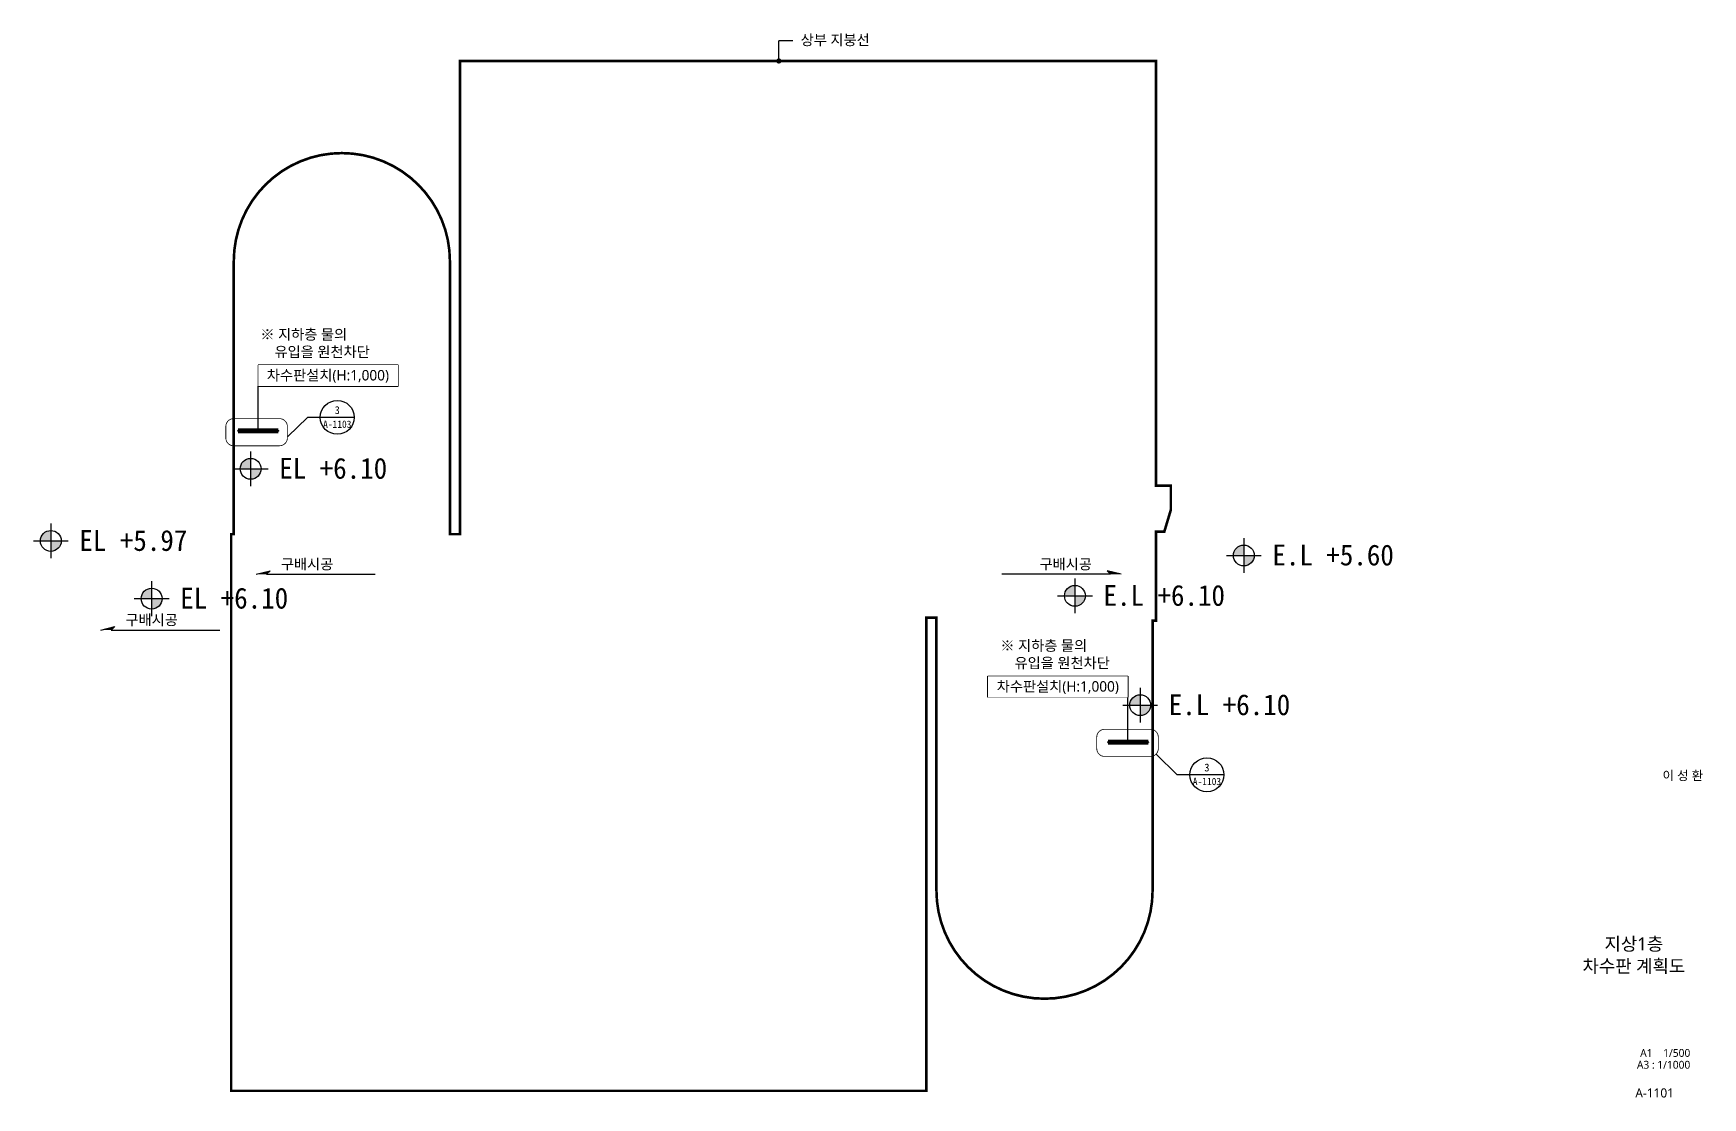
# Model space of a CAD drawing. Header units: millimetres. Extents: x 4892990 to 5673724, y 2128419 to 2381812.
# Drawn here: x 4892990 to 5212737, y 2128419 to 2332299 of the extents above; entities that cross this region are included whole.
import ezdxf
from ezdxf.enums import TextEntityAlignment as Align

# ---------------------------------------------------------------- set-up
doc = ezdxf.new("R2010")
doc.units = ezdxf.units.MM
doc.header["$LTSCALE"] = 1000
doc.header["$PDSIZE"] = -10
doc.linetypes.add('DASHDOTX2', pattern=[2, 1, -0.5, 0, -0.5])
doc.linetypes.add('HIDDEN', pattern=[0.375, 0.25, -0.125])
doc.layers.get('0').update_dxf_attribs({"linetype": 'CONTINUOUS'})
for name, color, linetype, lineweight in [('0-주차구획', 7, 'CONTINUOUS', 25), ('A-BORD-TEXT', 3, 'CONTINUOUS', 25), ('A-MKXS-LEAD', 7, 'CONTINUOUS', 25), ('A-XXXX-SYMB', 7, 'CONTINUOUS', 25), ('A-XXXX-TXT2', 3, 'CONTINUOUS', 25)]:
    doc.layers.add(name, color=color, linetype=linetype, lineweight=lineweight)
for name, color, linetype in [('A-MKXS-MAK2', 3, 'DASHDOTX2'), ('A-MKXS-TEXT2', 7, 'CONTINUOUS'), ('A-XXXX-STL', 3, 'CONTINUOUS')]:
    doc.layers.add(name, color=color, linetype=linetype)
doc.styles.add('돋움체', font='')
doc.styles.add('맑은 고딕', font='malgun.ttf')
doc.styles.add('맑은고딕', font='malgun.ttf')
doc.styles.get('돋움체').set_extended_font_data('DotumChe')

# ---------------------------------------------------------------- blocks, each defined once
blk = doc.blocks.new('고정지주위')
at = {"color": 7, "linetype": 'Continuous', "lineweight": 25, "ltscale": 25}
for p, q in [((3938943, -1087239), (3938943, -1087153)), ((3938944, -1087239), (3938944, -1087153)), ((3939006, -1087151), (3938945, -1087151)), ((3938945, -1087152), (3939006, -1087152)), ((3938968, -1087240), (3938945, -1087240)), ((3938968, -1087241), (3938945, -1087241)), ((3938956, -1087168), (3938956, -1087224)), ((3938958, -1087168), (3938958, -1087224)), ((3938964, -1087165), (3938960, -1087165)), ((3938964, -1087166), (3938960, -1087166)), ((3938960, -1087226), (3938964, -1087226)), ((3938960, -1087227), (3938964, -1087227)), ((3938960, -1087261), (3938960, -1087267)), ((3938960, -1087261), (3938990, -1087261)), ((3938963, -1087225), (3938963, -1087215)), ((3938963, -1087215), (3938964, -1087215)), ((3938963, -1087225), (3938964, -1087225)), ((3938964, -1087178), (3938964, -1087161)), ((3938964, -1087175), (3938964, -1087174)), ((3938964, -1087175), (3938964, -1087175)), ((3939002, -1087178), (3938964, -1087178)), ((3938964, -1087186), (3938964, -1087178)), ((3938964, -1087183), (3938964, -1087180)), ((3938964, -1087180), (3938964, -1087180)), ((3938964, -1087183), (3938964, -1087183)), ((3938964, -1087183), (3938964, -1087215)), ((3938974, -1087186), (3938964, -1087186)), ((3938964, -1087210), (3938964, -1087186)), ((3938974, -1087210), (3938964, -1087210)), ((3938964, -1087218), (3938964, -1087210)), ((3938964, -1087215), (3938964, -1087215)), ((3939002, -1087218), (3938964, -1087218)), ((3938964, -1087225), (3938964, -1087218)), ((3938964, -1087271), (3938986, -1087271)), ((3938968, -1087229), (3938968, -1087240)), ((3938998, -1087240), (3938968, -1087240)), ((3938968, -1087240), (3938968, -1087241)), ((3938968, -1087241), (3938998, -1087241)), ((3938997, -1087228), (3938969, -1087228)), ((3938995, -1087154), (3938971, -1087154)), ((3938971, -1087241), (3938971, -1087261)), ((3938980, -1087261), (3938980, -1087241)), ((3938990, -1087267), (3938990, -1087261)), ((3939002, -1087186), (3938991, -1087186)), ((3939002, -1087210), (3938991, -1087210)), ((3938998, -1087229), (3938998, -1087240)), ((3938998, -1087241), (3938998, -1087240)), ((3939006, -1087240), (3938998, -1087240)), ((3939006, -1087241), (3938998, -1087241)), ((3939001, -1087227), (3939006, -1087227)), ((3939002, -1087178), (3939002, -1087161)), ((3939006, -1087165), (3939002, -1087165)), ((3939006, -1087166), (3939002, -1087166)), ((3939002, -1087186), (3939002, -1087178)), ((3939002, -1087210), (3939002, -1087186)), ((3939002, -1087218), (3939002, -1087210)), ((3939002, -1087225), (3939002, -1087218)), ((3939002, -1087226), (3939006, -1087226)), ((3939006, -1087153), (3939006, -1087164)), ((3939006, -1087228), (3939006, -1087239)), ((3939008, -1087153), (3939008, -1087164)), ((3939008, -1087228), (3939008, -1087239))]:
    blk.add_line(p, q, dxfattribs=at)
at = {"color": 8, "linetype": 'Continuous', "lineweight": 25, "ltscale": 25}
blk.add_line((3938990, -1087267), (3938960, -1087267), dxfattribs=at)
at = {"color": 7, "linetype": 'Continuous', "lineweight": 25, "ltscale": 625}
for centre, radius in [((3938983, -1087198), 15), ((3938983, -1087198), 11), ((3938983, -1087162), 4), ((3938983, -1087162), 3)]:
    blk.add_circle(centre, radius, dxfattribs=at)
for centre, radius, start, end in [((3938945, -1087153), 2, 90, 180), ((3938945, -1087239), 2, 180, 270), ((3938945, -1087153), 0.8, 90, 180), ((3938945, -1087239), 0.8, 180, 270), ((3938960, -1087168), 3.2, 90, 180), ((3938960, -1087224), 3.2, 180, 270), ((3938960, -1087168), 2, 90, 180), ((3938960, -1087224), 2, 180, 270), ((3938964, -1087267), 4, 180, 270), ((3938971, -1087161), 7, 90, 180), ((3938971, -1087225), 7, 180, 244.62307), ((3938969, -1087229), 1, 90, 180), ((3938986, -1087267), 4, 270, 0), ((3938995, -1087161), 7, 0, 90), ((3938997, -1087229), 1, 0, 90), ((3938995, -1087225), 7, 295.37693, 0), ((3939006, -1087153), 2, 0, 90), ((3939006, -1087153), 0.8, 0, 90), ((3939006, -1087164), 0.8, 270, 0), ((3939006, -1087164), 2, 270, 0), ((3939006, -1087228), 2, 0, 90), ((3939006, -1087228), 0.8, 0, 90), ((3939006, -1087239), 0.8, 270, 0), ((3939006, -1087239), 2, 270, 0)]:
    blk.add_arc(centre, radius, start, end, dxfattribs=at)
blk = doc.blocks.new('비고정지주(윗면)')
at = {"color": 7, "linetype": 'Continuous', "lineweight": 25, "ltscale": 30}
for p, q in [((3942240, -1086530), (3942240, -1086521)), ((3942240, -1086608), (3942240, -1086599)), ((3942241, -1086519), (3942305, -1086519)), ((3942258, -1086531), (3942241, -1086531)), ((3942241, -1086597), (3942258, -1086597)), ((3942258, -1086609), (3942241, -1086609)), ((3942253, -1086620), (3942253, -1086624)), ((3942277, -1086620), (3942253, -1086620)), ((3942273, -1086628), (3942257, -1086628)), ((3942258, -1086527), (3942258, -1086546)), ((3942282, -1086546), (3942258, -1086546)), ((3942258, -1086546), (3942258, -1086550)), ((3942282, -1086550), (3942258, -1086550)), ((3942258, -1086550), (3942258, -1086553)), ((3942258, -1086553), (3942258, -1086576)), ((3942258, -1086576), (3942258, -1086579)), ((3942282, -1086579), (3942258, -1086579)), ((3942258, -1086579), (3942258, -1086583)), ((3942282, -1086583), (3942258, -1086583)), ((3942258, -1086583), (3942258, -1086601)), ((3942258, -1086605), (3942258, -1086609)), ((3942282, -1086609), (3942258, -1086609)), ((3942282, -1086609), (3942258, -1086609)), ((3942258, -1086609), (3942258, -1086609)), ((3942261, -1086609), (3942261, -1086620)), ((3942278, -1086523), (3942262, -1086523)), ((3942278, -1086601), (3942262, -1086601)), ((3942269, -1086620), (3942269, -1086609)), ((3942277, -1086624), (3942277, -1086620)), ((3942282, -1086527), (3942282, -1086546)), ((3942288, -1086531), (3942282, -1086531)), ((3942282, -1086546), (3942283, -1086546)), ((3942282, -1086546), (3942282, -1086550)), ((3942282, -1086548), (3942285, -1086547)), ((3942282, -1086549), (3942282, -1086549)), ((3942282, -1086550), (3942282, -1086553)), ((3942285, -1086551), (3942282, -1086551)), ((3942282, -1086553), (3942282, -1086576)), ((3942282, -1086554), (3942285, -1086554)), ((3942282, -1086576), (3942282, -1086579)), ((3942282, -1086579), (3942282, -1086583)), ((3942282, -1086580), (3942285, -1086580)), ((3942282, -1086583), (3942282, -1086601)), ((3942284, -1086596), (3942282, -1086596)), ((3942282, -1086597), (3942288, -1086597)), ((3942282, -1086605), (3942282, -1086609)), ((3942305, -1086609), (3942282, -1086609)), ((3942282, -1086609), (3942282, -1086609)), ((3942284, -1086596), (3942284, -1086580)), ((3942285, -1086554), (3942285, -1086551)), ((3942285, -1086554), (3942285, -1086561)), ((3942285, -1086568), (3942285, -1086580)), ((3942305, -1086561), (3942286, -1086561)), ((3942286, -1086568), (3942305, -1086568)), ((3942290, -1086561), (3942290, -1086533)), ((3942290, -1086596), (3942290, -1086568)), ((3942305, -1086519), (3942305, -1086556)), ((3942368, -1086519), (3942305, -1086519)), ((3942324, -1086561), (3942305, -1086561)), ((3942305, -1086568), (3942324, -1086568)), ((3942305, -1086572), (3942305, -1086609)), ((3942305, -1086609), (3942328, -1086609)), ((3942320, -1086561), (3942320, -1086533)), ((3942320, -1086596), (3942320, -1086568)), ((3942321, -1086531), (3942328, -1086531)), ((3942328, -1086597), (3942321, -1086597)), ((3942326, -1086596), (3942326, -1086579)), ((3942326, -1086579), (3942328, -1086579)), ((3942326, -1086596), (3942328, -1086596)), ((3942328, -1086527), (3942328, -1086546)), ((3942328, -1086546), (3942352, -1086546)), ((3942328, -1086546), (3942328, -1086550)), ((3942328, -1086550), (3942352, -1086550)), ((3942328, -1086550), (3942328, -1086553)), ((3942328, -1086553), (3942328, -1086576)), ((3942328, -1086576), (3942328, -1086579)), ((3942328, -1086579), (3942352, -1086579)), ((3942328, -1086579), (3942328, -1086583)), ((3942328, -1086583), (3942352, -1086583)), ((3942328, -1086583), (3942328, -1086601)), ((3942328, -1086605), (3942328, -1086609)), ((3942328, -1086609), (3942352, -1086609)), ((3942328, -1086609), (3942352, -1086609)), ((3942328, -1086609), (3942328, -1086609)), ((3942332, -1086523), (3942348, -1086523)), ((3942332, -1086601), (3942348, -1086601)), ((3942333, -1086620), (3942333, -1086624)), ((3942333, -1086620), (3942357, -1086620)), ((3942337, -1086628), (3942353, -1086628)), ((3942341, -1086609), (3942341, -1086620)), ((3942349, -1086620), (3942349, -1086609)), ((3942352, -1086527), (3942352, -1086546)), ((3942352, -1086531), (3942368, -1086531)), ((3942352, -1086546), (3942352, -1086550)), ((3942352, -1086550), (3942352, -1086553)), ((3942352, -1086553), (3942352, -1086576)), ((3942352, -1086576), (3942352, -1086579)), ((3942352, -1086579), (3942352, -1086583)), ((3942352, -1086583), (3942352, -1086601)), ((3942368, -1086597), (3942352, -1086597)), ((3942352, -1086605), (3942352, -1086609)), ((3942352, -1086609), (3942368, -1086609)), ((3942352, -1086609), (3942352, -1086609)), ((3942357, -1086624), (3942357, -1086620)), ((3942370, -1086530), (3942370, -1086521)), ((3942370, -1086608), (3942370, -1086599))]:
    blk.add_line(p, q, dxfattribs=at)
at = {"color": 8, "linetype": 'Continuous', "lineweight": 25, "ltscale": 30}
for p, q in [((3942277, -1086624), (3942253, -1086624)), ((3942265, -1086553), (3942258, -1086553)), ((3942265, -1086576), (3942258, -1086576)), ((3942282, -1086553), (3942274, -1086553)), ((3942282, -1086576), (3942274, -1086576)), ((3942305, -1086561), (3942305, -1086568)), ((3942328, -1086553), (3942335, -1086553)), ((3942328, -1086576), (3942335, -1086576)), ((3942333, -1086624), (3942357, -1086624)), ((3942344, -1086553), (3942352, -1086553)), ((3942344, -1086576), (3942352, -1086576))]:
    blk.add_line(p, q, dxfattribs=at)
at = {"color": 7, "linetype": 'Continuous', "lineweight": 25, "ltscale": 30, "flags": 128}
for points in [[(3942282, -1086546), (3942283, -1086546), (3942283, -1086546)], [(3942284, -1086544), (3942284, -1086543), (3942284, -1086533)], [(3942328, -1086578), (3942328, -1086578), (3942327, -1086579)], [(3942327, -1086579), (3942328, -1086578), (3942328, -1086578)]]:
    blk.add_lwpolyline(points, dxfattribs=at)
at = {"color": 8, "linetype": 'Continuous', "lineweight": 25, "ltscale": 30, "flags": 128}
for points in [[(3942282, -1086546), (3942282, -1086546), (3942283, -1086546)], [(3942284, -1086597), (3942284, -1086597), (3942284, -1086596)], [(3942325, -1086531), (3942325, -1086532), (3942325, -1086533)]]:
    blk.add_lwpolyline(points, dxfattribs=at)
at = {"color": 7, "linetype": 'Continuous', "lineweight": 25, "ltscale": 900}
for centre, radius in [((3942270, -1086564), 12), ((3942270, -1086564), 8), ((3942270, -1086527), 1.2), ((3942340, -1086564), 12), ((3942340, -1086564), 8), ((3942340, -1086527), 2)]:
    blk.add_circle(centre, radius, dxfattribs=at)
for centre, radius, start, end in [((3942241, -1086521), 1.6, 90, 180), ((3942241, -1086530), 1.6, 180, 270), ((3942241, -1086599), 1.6, 90, 180), ((3942241, -1086608), 1.6, 180, 270), ((3942257, -1086624), 4, 180, 270), ((3942262, -1086527), 4, 90, 180), ((3942262, -1086605), 4, 90, 180), ((3942262, -1086601), 4, 180, 203.57818), ((3942273, -1086624), 4, 270, 0), ((3942278, -1086527), 4, 0, 90), ((3942278, -1086605), 4, 0, 90), ((3942278, -1086601), 4, 336.42182, 0), ((3942204, -1086553), 80.8, 4.3702, 15.79337), ((3942270, -1086542), 15.7, 339.56915, 39.7894), ((3942186, -1086546), 96.4, 359.96023, 7.74857), ((3942302, -1086564), 24, 120, 146.44269), ((3942282, -1086545), 4, 270, 318.57235), ((3942286, -1086564), 3.2, 90, 270), ((3942267, -1086585), 19.4, 321.44283, 2.72718), ((3942305, -1086570), 54.2, 67.85024, 112.14976), ((3942305, -1086569), 54, 89.96267, 112.18708), ((3942222, -1086536), 62.3, 352.48461, 4.25341), ((3942302, -1086564), 24, 220.87245, 240), ((3942282, -1086584), 4, 0, 65.62303), ((3942214, -1086595), 70.3, 359.14947, 9.15487), ((3942241, -1086594), 43.6, 354.86939, 13.04315), ((3942305, -1086559), 54, 247.81292, 270.03733), ((3942305, -1086559), 54.2, 247.85024, 292.14976), ((3942302, -1086564), 16, 138.59038, 168.46304), ((3942302, -1086564), 16, 191.53696, 221.40962), ((3942288, -1086533), 1.6, 0, 90), ((3942288, -1086596), 1.6, 270, 0), ((3942305, -1086564), 8, 23.57818, 156.42182), ((3942305, -1086564), 8, 203.57818, 270), ((3942305, -1086564), 6.95, 27.41438, 152.58562), ((3942305, -1086564), 6.95, 207.41438, 270), ((3942305, -1086569), 54, 67.81292, 90.03733), ((3942305, -1086564), 8, 270, 336.42182), ((3942305, -1086564), 6.95, 270, 332.58562), ((3942305, -1086559), 54, 269.96267, 292.18708), ((3942321, -1086533), 1.6, 90, 180), ((3942308, -1086564), 24, 33.55731, 60), ((3942308, -1086564), 16, 11.53696, 41.40962), ((3942308, -1086564), 16, 318.59038, 348.46304), ((3942308, -1086564), 24, 300, 319.12755), ((3942321, -1086596), 1.6, 180, 270), ((3942343, -1086544), 19.4, 141.44283, 182.72718), ((3942327, -1086545), 4, 180, 272.88047), ((3942336, -1086588), 12.4, 143.86441, 228.83815), ((3942324, -1086564), 3.2, 270, 90), ((3942351, -1086535), 26, 172.93737, 207.7931), ((3942357, -1086534), 31.8, 178.1913, 204.03229), ((3942395, -1086595), 70.3, 170.84513, 180.85053), ((3942368, -1086594), 43.6, 166.95685, 185.13061), ((3942332, -1086527), 4, 90, 180), ((3942332, -1086601), 4, 180, 203.57818), ((3942332, -1086605), 4, 90, 180), ((3942337, -1086624), 4, 180, 270), ((3942348, -1086527), 4, 0, 90), ((3942348, -1086605), 4, 0, 90), ((3942348, -1086601), 4, 336.42182, 0), ((3942353, -1086624), 4, 270, 0), ((3942368, -1086521), 1.6, 0, 90), ((3942368, -1086530), 1.6, 270, 0), ((3942368, -1086599), 1.6, 0, 90), ((3942368, -1086608), 1.6, 270, 0)]:
    blk.add_arc(centre, radius, start, end, dxfattribs=at)
at = {"color": 8, "linetype": 'Continuous', "lineweight": 25, "ltscale": 900}
for centre, radius, start, end in [((3942212, -1086537), 72.2, 354.36123, 4.09167), ((3942193, -1086596), 91.5, 359.93792, 7.26461), ((3942360, -1086533), 34.5, 179.33663, 202.34867), ((3942377, -1086593), 51.5, 170.30203, 184.86407)]:
    blk.add_arc(centre, radius, start, end, dxfattribs=at)
blk = doc.blocks.new('차수판 7800')
at = {"layer": 'A-XXXX-STL', "linetype": 'Continuous', "lineweight": 25, "ltscale": 30}
for p, q in [((1330192, 1325913), (1330197, 1325913)), ((1330192, 1325909), (1330192, 1325907)), ((1330197, 1325909), (1330192, 1325909)), ((1330192, 1325907), (1330192, 1325906)), ((1332741, 1325907), (1330192, 1325907)), ((1330192, 1325907), (1330210, 1325907)), ((1330192, 1325906), (1332741, 1325906)), ((1330192, 1325906), (1330192, 1325878)), ((1330192, 1325906), (1330193, 1325906)), ((1330192, 1325878), (1330192, 1325877)), ((1332741, 1325878), (1330192, 1325878)), ((1330193, 1325878), (1330192, 1325878)), ((1332741, 1325877), (1330192, 1325877)), ((1330192, 1325877), (1332741, 1325877)), ((1330221, 1325906), (1330193, 1325906)), ((1330193, 1325906), (1330193, 1325878)), ((1330193, 1325878), (1330221, 1325878)), ((1330194, 1325915), (1330207, 1325915)), ((1330194, 1325879), (1330194, 1325905)), ((1330194, 1325905), (1330220, 1325905)), ((1330220, 1325879), (1330194, 1325879)), ((1330197, 1325913), (1330197, 1325909)), ((1330200, 1325926), (1330200, 1325925)), ((1330201, 1325926), (1330200, 1325926)), ((1330201, 1325925), (1330201, 1325926)), ((1330205, 1325913), (1330210, 1325913)), ((1330205, 1325909), (1330205, 1325913)), ((1330210, 1325909), (1330205, 1325909)), ((1330210, 1325907), (1330210, 1325909)), ((1330220, 1325905), (1330220, 1325879)), ((1330221, 1325878), (1330221, 1325906)), ((1332712, 1325906), (1332740, 1325906)), ((1332712, 1325878), (1332712, 1325906)), ((1332740, 1325878), (1332712, 1325878)), ((1332713, 1325905), (1332713, 1325879)), ((1332739, 1325905), (1332713, 1325905)), ((1332713, 1325879), (1332739, 1325879)), ((1332728, 1325913), (1332723, 1325913)), ((1332723, 1325909), (1332728, 1325909)), ((1332723, 1325907), (1332723, 1325909)), ((1332741, 1325907), (1332723, 1325907)), ((1332738, 1325915), (1332726, 1325915)), ((1332728, 1325909), (1332728, 1325913)), ((1332732, 1325925), (1332732, 1325926)), ((1332732, 1325926), (1332732, 1325925)), ((1332732, 1325926), (1332732, 1325926)), ((1332736, 1325913), (1332736, 1325909)), ((1332741, 1325913), (1332736, 1325913)), ((1332736, 1325909), (1332741, 1325909)), ((1332739, 1325879), (1332739, 1325905)), ((1332740, 1325906), (1332740, 1325878)), ((1332741, 1325906), (1332740, 1325906)), ((1332740, 1325878), (1332741, 1325878)), ((1332741, 1325909), (1332741, 1325907)), ((1332741, 1325907), (1332741, 1325906)), ((1332741, 1325906), (1332741, 1325878)), ((1332741, 1325878), (1332741, 1325877)), ((1332793, 1325913), (1332798, 1325913)), ((1332793, 1325909), (1332793, 1325907)), ((1332798, 1325909), (1332793, 1325909)), ((1332793, 1325907), (1332793, 1325906)), ((1335342, 1325907), (1332793, 1325907)), ((1332793, 1325907), (1332811, 1325907)), ((1332793, 1325906), (1335342, 1325906)), ((1332793, 1325906), (1332793, 1325878)), ((1332793, 1325906), (1332794, 1325906)), ((1332793, 1325878), (1332793, 1325877)), ((1335342, 1325878), (1332793, 1325878)), ((1332794, 1325878), (1332793, 1325878)), ((1335342, 1325877), (1332793, 1325877)), ((1332793, 1325877), (1335342, 1325877)), ((1332822, 1325906), (1332794, 1325906)), ((1332794, 1325906), (1332794, 1325878)), ((1332794, 1325878), (1332822, 1325878)), ((1332795, 1325879), (1332795, 1325905)), ((1332795, 1325905), (1332821, 1325905)), ((1332821, 1325879), (1332795, 1325879)), ((1332796, 1325915), (1332808, 1325915)), ((1332798, 1325913), (1332798, 1325909)), ((1332802, 1325925), (1332802, 1325926)), ((1332802, 1325926), (1332802, 1325925)), ((1332802, 1325926), (1332802, 1325926)), ((1332806, 1325913), (1332811, 1325913)), ((1332806, 1325909), (1332806, 1325913)), ((1332811, 1325909), (1332806, 1325909)), ((1332811, 1325907), (1332811, 1325909)), ((1332821, 1325905), (1332821, 1325879)), ((1332822, 1325878), (1332822, 1325906)), ((1335313, 1325906), (1335341, 1325906)), ((1335313, 1325878), (1335313, 1325906)), ((1335341, 1325878), (1335313, 1325878)), ((1335314, 1325905), (1335314, 1325879)), ((1335340, 1325905), (1335314, 1325905)), ((1335314, 1325879), (1335340, 1325879)), ((1335329, 1325913), (1335324, 1325913)), ((1335324, 1325909), (1335329, 1325909)), ((1335324, 1325907), (1335324, 1325909)), ((1335342, 1325907), (1335324, 1325907)), ((1335340, 1325915), (1335327, 1325915)), ((1335329, 1325909), (1335329, 1325913)), ((1335333, 1325925), (1335333, 1325926)), ((1335333, 1325926), (1335334, 1325926)), ((1335334, 1325926), (1335334, 1325925)), ((1335337, 1325913), (1335337, 1325909)), ((1335342, 1325913), (1335337, 1325913)), ((1335337, 1325909), (1335342, 1325909)), ((1335340, 1325879), (1335340, 1325905)), ((1335341, 1325906), (1335341, 1325878)), ((1335342, 1325906), (1335341, 1325906)), ((1335341, 1325878), (1335342, 1325878)), ((1335342, 1325909), (1335342, 1325907)), ((1335342, 1325907), (1335342, 1325906)), ((1335342, 1325906), (1335342, 1325878)), ((1335342, 1325878), (1335342, 1325877)), ((1335393, 1325913), (1335398, 1325913)), ((1335393, 1325909), (1335393, 1325907)), ((1335398, 1325909), (1335393, 1325909)), ((1335393, 1325907), (1335393, 1325906)), ((1337967, 1325907), (1335393, 1325907)), ((1335393, 1325907), (1335411, 1325907)), ((1335393, 1325906), (1337967, 1325906)), ((1335393, 1325906), (1335393, 1325878)), ((1335393, 1325906), (1335394, 1325906)), ((1335393, 1325878), (1335393, 1325877)), ((1337967, 1325878), (1335393, 1325878)), ((1335394, 1325878), (1335393, 1325878)), ((1337967, 1325877), (1335393, 1325877)), ((1335393, 1325877), (1337967, 1325877)), ((1335422, 1325906), (1335394, 1325906)), ((1335394, 1325906), (1335394, 1325878)), ((1335394, 1325878), (1335422, 1325878)), ((1335395, 1325879), (1335395, 1325905)), ((1335395, 1325905), (1335421, 1325905)), ((1335421, 1325879), (1335395, 1325879)), ((1335396, 1325915), (1335408, 1325915)), ((1335398, 1325913), (1335398, 1325909)), ((1335402, 1325925), (1335402, 1325926)), ((1335402, 1325926), (1335402, 1325925)), ((1335402, 1325926), (1335402, 1325926)), ((1335406, 1325913), (1335411, 1325913)), ((1335406, 1325909), (1335406, 1325913)), ((1335411, 1325909), (1335406, 1325909)), ((1335411, 1325907), (1335411, 1325909)), ((1335421, 1325905), (1335421, 1325879)), ((1335422, 1325878), (1335422, 1325906)), ((1337914, 1325906), (1337942, 1325906)), ((1337914, 1325878), (1337914, 1325906)), ((1337942, 1325878), (1337914, 1325878)), ((1337915, 1325905), (1337915, 1325879)), ((1337941, 1325905), (1337915, 1325905)), ((1337915, 1325879), (1337941, 1325879)), ((1337930, 1325913), (1337926, 1325913)), ((1337926, 1325909), (1337930, 1325909)), ((1337926, 1325907), (1337926, 1325909)), ((1337943, 1325907), (1337926, 1325907)), ((1337941, 1325915), (1337928, 1325915)), ((1337930, 1325909), (1337930, 1325913)), ((1337934, 1325925), (1337934, 1325926)), ((1337934, 1325926), (1337935, 1325926)), ((1337935, 1325926), (1337935, 1325925)), ((1337938, 1325913), (1337938, 1325909)), ((1337943, 1325913), (1337938, 1325913)), ((1337938, 1325909), (1337943, 1325909)), ((1337941, 1325879), (1337941, 1325905)), ((1337942, 1325906), (1337942, 1325878)), ((1337943, 1325906), (1337942, 1325906)), ((1337942, 1325878), (1337943, 1325878)), ((1337943, 1325909), (1337943, 1325907)), ((1337943, 1325907), (1337943, 1325906)), ((1337943, 1325906), (1337943, 1325878)), ((1337943, 1325878), (1337943, 1325877))]:
    blk.add_line(p, q, dxfattribs=at)
for centre, radius, start, end in [((1330209, 1325910), 17.2, 119.80739, 170), ((1330204, 1325915), 9.81, 110.35102, 180), ((1330193, 1325910), 17.2, 10, 60.19261), ((1330197, 1325915), 9.81, 0, 69.64898), ((1332740, 1325910), 17.2, 119.80739, 170), ((1332735, 1325915), 9.81, 110.35102, 180), ((1332724, 1325910), 17.2, 10, 60.19261), ((1332729, 1325915), 9.81, 0, 69.64898), ((1332810, 1325910), 17.2, 119.80739, 170), ((1332805, 1325915), 9.81, 110.35102, 180), ((1332794, 1325910), 17.2, 10, 60.19261), ((1332799, 1325915), 9.81, 0, 69.64898), ((1335341, 1325910), 17.2, 119.80739, 170), ((1335337, 1325915), 9.81, 110.35102, 180), ((1335330, 1325915), 9.81, 0, 69.64898), ((1335325, 1325910), 17.2, 10, 60.19261), ((1335410, 1325910), 17.2, 119.80739, 170), ((1335405, 1325915), 9.81, 110.35102, 180), ((1335394, 1325910), 17.2, 10, 60.19261), ((1335399, 1325915), 9.81, 0, 69.64898), ((1337943, 1325910), 17.2, 119.80739, 170), ((1337938, 1325915), 9.81, 110.35102, 180), ((1337931, 1325915), 9.81, 0, 69.64898), ((1337926, 1325910), 17.2, 10, 60.19261)]:
    blk.add_arc(centre, radius, start, end, dxfattribs=at)
at = {"layer": 'A-XXXX-STL'}
for p in [(1332767, 1325894), (1335367, 1325894)]:
    blk.add_point(p, dxfattribs=at)
for name, p in [('고정지주위', (-2608776, 2413090)), ('비고정지주(윗면)', (-2609538, 2412458)), ('비고정지주(윗면)', (-2606938, 2412458))]:
    blk.add_blockref(name, p, dxfattribs=at)
at = {"layer": 'A-XXXX-STL', "xscale": -1}
blk.add_blockref('고정지주위', (5276911, 2413090), dxfattribs=at)

msp = doc.modelspace()

# ---------------------------------------------------------------- hatches: boundary and pattern name
at = {"true_color": 0xff0000}
h = msp.add_hatch(color=1, dxfattribs=at)
h.paths.add_polyline_path([(4934608.14, 2250886.84, 0.414213562), (4932608.14, 2248886.84), (4934608.14, 2248886.84)])
h.paths.add_polyline_path([(4936608.14, 2248886.84), (4934608.14, 2248886.84), (4934608.14, 2246886.84, 0.414213562)])
h = msp.add_hatch(color=1, dxfattribs=at)
h.paths.add_polyline_path([(4896323.23, 2237066.08, 0.414213562), (4894323.23, 2235066.08), (4896323.23, 2235066.08)])
h.paths.add_polyline_path([(4898323.23, 2235066.08), (4896323.23, 2235066.08), (4896323.23, 2233066.08, 0.414213562)])
h = msp.add_hatch(color=1, dxfattribs=at)
h.paths.add_polyline_path([(5124853.24, 2234278.71, 0.414213562), (5122853.24, 2232278.71), (5124853.24, 2232278.71)])
h.paths.add_polyline_path([(5126853.24, 2232278.71), (5124853.24, 2232278.71), (5124853.24, 2230278.71, 0.414213562)])
h = msp.add_hatch(color=1, dxfattribs=at)
h.paths.add_polyline_path([(4915643.08, 2226008.11, 0.414213562), (4913643.08, 2224008.11), (4915643.08, 2224008.11)])
h.paths.add_polyline_path([(4917643.08, 2224008.11), (4915643.08, 2224008.11), (4915643.08, 2222008.11, 0.414213562)])
h = msp.add_hatch(color=1, dxfattribs=at)
h.paths.add_polyline_path([(5092502.41, 2226543.3, 0.414213562), (5090502.41, 2224543.3), (5092502.41, 2224543.3)])
h.paths.add_polyline_path([(5094502.41, 2224543.3), (5092502.41, 2224543.3), (5092502.41, 2222543.3, 0.414213562)])
h = msp.add_hatch(color=1, dxfattribs=at)
h.paths.add_polyline_path([(5105002.54, 2205595.8, 0.414213562), (5103002.54, 2203595.8), (5105002.54, 2203595.8)])
h.paths.add_polyline_path([(5107002.54, 2203595.8), (5105002.54, 2203595.8), (5105002.54, 2201595.8, 0.414213562)])
at = {"layer": 'A-XXXX-SYMB'}
for points in [[(4935666.55, 2228669.76), (4937666.55, 2228669.76), (4938333.22, 2229336.43)], [(5101340.51, 2228669.76), (5099340.51, 2228669.76), (5098673.84, 2229336.43)], [(4905902.4, 2217998.99), (4907902.4, 2217998.99), (4908569.07, 2218665.66)]]:
    msp.add_hatch(color=256, dxfattribs=at).paths.add_polyline_path(points)

# ---------------------------------------------------------------- linework, layer by layer
at = {"color": 1, "true_color": 0xff0000}
for p, q in [((4934608.14, 2252220.17), (4934608.14, 2245553.5)), ((4931274.81, 2248886.84), (4937941.47, 2248886.84)), ((4896323.23, 2238399.41), (4896323.23, 2231732.75)), ((4892989.9, 2235066.08), (4899656.57, 2235066.08)), ((5124853.24, 2235612.04), (5124853.24, 2228945.38)), ((5121519.91, 2232278.71), (5128186.58, 2232278.71)), ((4915643.08, 2227341.44), (4915643.08, 2220674.78)), ((5092502.41, 2227876.63), (5092502.41, 2221209.97)), ((4912309.75, 2224008.11), (4918976.42, 2224008.11)), ((5089169.08, 2224543.3), (5095835.74, 2224543.3)), ((5105002.54, 2206929.13), (5105002.54, 2200262.47)), ((5101669.2, 2203595.8), (5108335.87, 2203595.8))]:
    msp.add_line(p, q, dxfattribs=at)
at = {"color": 1, "true_color": 0xff0000, "const_width": 1000}
for points in [[(4932215.5, 2256148.93), (4939936.7, 2256148.93)], [(5098815.5, 2196503.93), (5106536.7, 2196503.93)]]:
    msp.add_lwpolyline(points, dxfattribs=at)
at = {"color": 1, "true_color": 0xff0000}
for centre in [(4934608.14, 2248886.84), (4896323.23, 2235066.08), (5124853.24, 2232278.71), (4915643.08, 2224008.11), (5092502.41, 2224543.3), (5105002.54, 2203595.8)]:
    msp.add_circle(centre, 2000, dxfattribs=at)
at = {"layer": '0-주차구획', "linetype": 'HIDDEN', "ltscale": 8, "const_width": 500}
msp.add_lwpolyline([(5065975.5, 2168065.75, 0.414213562), (5086675.5, 2147365.75, 0.414213562), (5107375.5, 2168065.75), (5107375.5, 2219765.75), (5108036.05, 2219765.75), (5108025.5, 2224534.83), (5108025.5, 2235865.75), (5108019.4, 2236865.75), (5109628.71, 2236865.75), (5110875.5, 2241021.72), (5110875.5, 2245640.75), (5108025.5, 2245640.75), (5108025.5, 2254465.75), (5108025.5, 2327015.75), (4974725.5, 2327015.75), (4974725.5, 2236365.75), (4972775.5, 2236365.75), (4972775.5, 2288665.75, 0.414213562), (4952075.5, 2309365.75, 0.414213562), (4931375.5, 2288665.75), (4931375.5, 2236365.75), (4930875.5, 2236365.75), (4930875.5, 2129715.75), (5064025.5, 2129715.75), (5064025.5, 2220365.75), (5065975.5, 2220365.75)], format="xyb", close=True, dxfattribs=at)
at = {"layer": 'A-MKXS-LEAD'}
for p, q in [((5035775.5, 2327015.75), (5035775.5, 2330894.49)), ((5038442.16, 2330894.49), (5035775.5, 2330894.49)), ((4936054.68, 2256163.93), (4936054.68, 2264740.6)), ((5102633.87, 2196550.93), (5102633.87, 2205127.6))]:
    msp.add_line(p, q, dxfattribs=at)
for points, const_width in [([(5035525.5, 2327015.75, 1), (5036025.5, 2327015.75, 1)], 500), ([(4936242.18, 2256163.93, -1), (4935867.18, 2256163.93, -1)], 375), ([(5102821.37, 2196550.93, -1), (5102446.37, 2196550.93, -1)], 375)]:
    msp.add_lwpolyline(points, format="xyb", close=True, dxfattribs=dict(at, const_width=const_width))
at = {"layer": 'A-MKXS-MAK2', "linetype": 'Continuous'}
for p, q in [((4945483.21, 2258737.67), (4941752.17, 2255071.53)), ((4954450.62, 2258737.67), (4945483.21, 2258737.67)), ((5112072.28, 2190267.32), (5108040.16, 2194229.31)), ((5121039.69, 2190267.32), (5112072.28, 2190267.32))]:
    msp.add_line(p, q, dxfattribs=at)
at = {"layer": 'A-MKXS-MAK2', "const_width": 150}
for points in [[(4940138.5, 2258491.84), (4931352.84, 2258491.84, 0.414213562), (4929852.84, 2256991.84), (4929852.84, 2254793.67, 0.414213562), (4931352.84, 2253293.67), (4940138.5, 2253293.67, 0.414213562), (4941638.5, 2254793.67), (4941638.5, 2256991.84, 0.414213562)], [(5106970.24, 2198978.79), (5098184.58, 2198978.79, 0.414213562), (5096684.58, 2197478.79), (5096684.58, 2195280.62, 0.414213562), (5098184.58, 2193780.62), (5106970.24, 2193780.62, 0.414213562), (5108470.24, 2195280.62), (5108470.24, 2197478.79, 0.414213562)]]:
    msp.add_lwpolyline(points, format="xyb", close=True, dxfattribs=at)
at = {"layer": 'A-MKXS-MAK2', "linetype": 'Continuous'}
for centre in [(4951200.62, 2258737.67), (5117789.69, 2190267.32)]:
    msp.add_circle(centre, 3250, dxfattribs=at)
at = {"layer": 'A-XXXX-SYMB'}
for points in [[(4935666.55, 2228669.76), (4938333.22, 2229336.43), (4937666.55, 2228669.76), (4958476.59, 2228669.76)], [(5101340.51, 2228669.76), (5098673.84, 2229336.43), (5099340.51, 2228669.76), (5078530.47, 2228669.76)], [(4905902.4, 2217998.99), (4908569.07, 2218665.66), (4907902.4, 2217998.99), (4928712.45, 2217998.99)]]:
    msp.add_lwpolyline(points, dxfattribs=at)
at = {"layer": 'A-XXXX-TXT2', "color": 0}
for points in [[(4936054.68, 2264740.6), (4962848.65, 2264740.6), (4962848.65, 2268740.6), (4936054.68, 2268740.6)], [(5102633.87, 2205127.6), (5075839.9, 2205127.6), (5075839.9, 2209127.6), (5102633.87, 2209127.6)]]:
    msp.add_lwpolyline(points, close=True, dxfattribs=at)

# ---------------------------------------------------------------- block references
at = {"layer": 'A-XXXX-STL'}
msp.add_blockref('차수판 7800', (3602008.53, 930257.03), dxfattribs=at)
at = {"layer": 'A-XXXX-STL', "color": 2}
msp.add_blockref('차수판 7800', (3768608.53, 870612.03), dxfattribs=at)

# ---------------------------------------------------------------- texts
at = {"color": 1, "true_color": 0xff0000, "style": '돋움체'}
for s, p in [('EL +6.10', (4940080.85, 2248979.78)), ('EL +5.97', (4901795.94, 2235159.02)), ('E.L +5.60', (5130325.95, 2232371.65)), ('EL +6.10', (4921115.79, 2224101.05)), ('E.L +6.10', (5097975.12, 2224636.24)), ('E.L +6.10', (5110475.24, 2203688.74))]:
    msp.add_text(s, height=4000, dxfattribs=at).set_placement(p, align=Align.MIDDLE_LEFT)
at = {"layer": 'A-BORD-TEXT', "style": '맑은 고딕'}
for s, height, p in [('이 성 환', 1750, (5212825.24, 2189243.32)), ('A1    1/500', 1500, (5210375.96, 2136229.56)), ('A3 : 1/1000', 1500, (5210375.96, 2133962.1)), ('A-1101', 1750, (5207254.96, 2128443.94))]:
    msp.add_text(s, height=height, dxfattribs=at).set_placement(p, align=Align.RIGHT)
for s, p in [('지상1층', (5199569.98, 2157867.42)), ('차수판 계획도', (5199569.98, 2153614.65))]:
    msp.add_text(s, height=2500, dxfattribs=at).set_placement(p, align=Align.MIDDLE_CENTER)
at = {"layer": 'A-MKXS-TEXT2', "style": '돋움체'}
for s, height, p in [('3', 1500, (4951200.62, 2260115.53)), ('A-1103', 1400, (4951200.62, 2257413.26)), ('3', 1500, (5117789.69, 2191645.18)), ('A-1103', 1400, (5117789.69, 2188979.85))]:
    msp.add_text(s, height=height, dxfattribs=at).set_placement(p, align=Align.MIDDLE)
at = {"layer": 'A-XXXX-TXT2', "style": '맑은고딕'}
msp.add_text('상부 지붕선', height=2000, dxfattribs=at).set_placement((5046583.16, 2331042.6), align=Align.MIDDLE_CENTER)
at = {"layer": 'A-XXXX-TXT2', "style": '돋움체'}
for p in [(4940395.14, 2229621.73), (5085719.77, 2229621.73), (4910631, 2218950.96)]:
    msp.add_text('구배시공', height=2000, dxfattribs=at).set_placement(p)

# ---------------------------------------------------------------- next in the draw order: wipeouts: each hides what was drawn before it
for points in [[(4936081.53, 2264740.6), (4962848.65, 2264740.6), (4962848.65, 2268740.6), (4936081.53, 2268740.6)], [(5102633.87, 2205127.6), (5075839.9, 2205127.6), (5075839.9, 2209127.6), (5102633.87, 2209127.6)]]:
    msp.add_wipeout(points)

# ---------------------------------------------------------------- next in the draw order: texts
at = {"layer": 'A-XXXX-TXT2', "style": '맑은고딕'}
for p in [(4949416.76, 2266810.15), (5089230.17, 2207197.15)]:
    msp.add_text('차수판설치(H:1,000)', height=2000, dxfattribs=at).set_placement(p, align=Align.MIDDLE_CENTER)
at = {"layer": 'A-XXXX-TXT2', "char_height": 2000, "width": 39727.5408, "attachment_point": 4, "style": '맑은고딕'}
for s, insert in [('※ 지하층 물의\\P\u3000유입을 원천차단', (4936451.24, 2272858.82)), ('※ 지하층 물의 \\P\u3000유입을 원천차단', (5078209.61, 2213245.82))]:
    msp.add_mtext(s, dxfattribs=dict(at, insert=insert))

doc.saveas('drawing.dxf')
